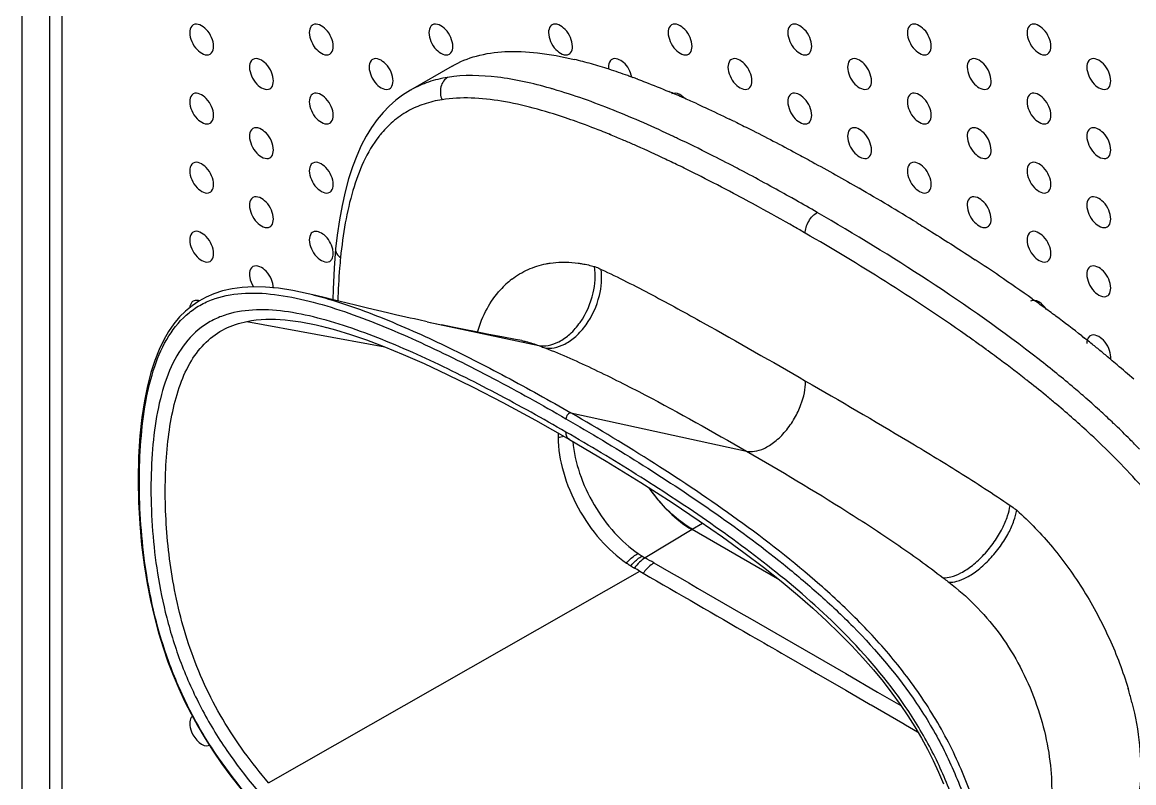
# Model space of a CAD drawing. Header units: millimetres. Extents: x 0 to 1189, y 0 to 841.
# Drawn here: x 497.4 to 563.1, y 345.9 to 390.8 of the extents above; entities that cross this region are included whole.
import ezdxf

# ---------------------------------------------------------------- set-up
doc = ezdxf.new("R2010")
doc.units = ezdxf.units.MM
doc.header["$LTSCALE"] = 65.395
doc.layers.get('0').update_dxf_attribs({"linetype": 'CONTINUOUS'})
doc.layers.add('AXIS', color=7, linetype='CONTINUOUS')

msp = doc.modelspace()

# ---------------------------------------------------------------- linework, layer by layer
at = {"color": 7, "linetype": 'Continuous'}
for p, q in [((497.426, 273.526), (497.426, 551.136)), ((499.059, 272.583), (499.059, 550.193)), ((499.766, 548.969), (499.766, 273.808)), ((522.839, 388.255), (520.374, 386.832)), ((533.462, 387.608), (533.524, 387.586)), ((533.462, 387.607), (533.524, 387.584)), ((520.373, 386.832), (519.914, 386.541)), ((520.373, 386.832), (520.363, 386.826)), ((515.194, 374.591), (514.597, 374.739)), ((515.883, 374.421), (515.194, 374.591)), ((516.552, 374.258), (515.883, 374.421)), ((517.2, 374.101), (516.552, 374.258)), ((517.828, 373.95), (517.2, 374.101)), ((518.434, 373.806), (517.828, 373.95)), ((557.127, 374.5), (557.256, 374.408)), ((557.127, 374.5), (557.256, 374.407)), ((519.019, 373.67), (518.434, 373.806)), ((519.577, 373.541), (519.019, 373.67)), ((515.416, 372.811), (515.423, 372.809)), ((521.355, 373.149), (522.213, 372.967)), ((560.061, 372.307), (560.223, 372.179)), ((560.127, 372.255), (560.223, 372.179)), ((537.024, 360.892), (542.063, 357.983))]:
    msp.add_line(p, q, dxfattribs=at)
at = {"color": 9, "linetype": 'Continuous'}
for p, q in [((532.245, 384.181), (532.141, 384.224)), ((532.245, 384.181), (532.141, 384.223)), ((533.777, 383.525), (533.612, 383.598)), ((533.777, 383.525), (533.612, 383.597)), ((537.322, 381.843), (537.259, 381.875)), ((537.322, 381.843), (537.259, 381.875)), ((541.687, 381.146), (541.463, 381.269)), ((541.687, 381.145), (541.463, 381.269)), ((539.48, 380.728), (539.231, 380.862)), ((539.48, 380.729), (539.231, 380.861)), ((543.149, 380.333), (542.916, 380.464)), ((543.149, 380.332), (542.916, 380.464)), ((510.706, 373.166), (518.855, 371.662)), ((521.372, 373.145), (527.973, 371.737)), ((555.024, 371.054), (554.901, 371.144)), ((555.025, 371.054), (554.902, 371.145)), ((529.862, 367.76), (540.238, 365.504)), ((562.078, 367.01), (562.055, 367.031)), ((562.078, 367.01), (562.055, 367.031)), ((537.024, 360.863), (534.245, 359.192)), ((537.024, 360.892), (537.643, 361.249)), ((511.992, 345.901), (533.929, 358.407)), ((533.928, 358.407), (534.132, 358.289)), ((543, 354.147), (546.107, 352.354)), ((542.575, 353.41), (544.032, 352.569)), ((544.032, 352.569), (544.363, 352.378)), ((544.363, 352.378), (546.111, 351.369)), ((546.107, 352.354), (547.993, 351.264)), ((546.111, 351.369), (547.554, 350.536)), ((547.993, 351.264), (549.361, 350.473)), ((547.554, 350.536), (547.611, 350.503)), ((547.611, 350.503), (549.476, 349.427)), ((549.476, 349.428), (549.647, 349.329)), ((549.476, 349.427), (549.647, 349.329)), ((549.647, 349.329), (550.358, 348.919))]:
    msp.add_line(p, q, dxfattribs=at)
at = {"color": 7, "linetype": 'Continuous'}
for points in [[(519.914, 386.541), (519.508, 386.235), (519.124, 385.894), (518.756, 385.513), (518.407, 385.092)], [(518.407, 385.092), (518.078, 384.63), (517.766, 384.121)], [(517.766, 384.121), (517.471, 383.561), (517.198, 382.953), (516.947, 382.294), (516.718, 381.584), (516.513, 380.824), (516.333, 380.019), (516.178, 379.168), (516.048, 378.274), (515.953, 377.448)], [(515.953, 377.448), (515.859, 376.318), (515.797, 375.075), (515.785, 374.445)], [(514.597, 374.739), (514.325, 374.805), (513.416, 374.995), (512.576, 375.123), (511.798, 375.193), (511.089, 375.209), (510.432, 375.174), (509.827, 375.092), (509.274, 374.968), (508.762, 374.803), (508.294, 374.601), (507.866, 374.367), (507.462, 374.094), (507.083, 373.78), (506.732, 373.429), (506.397, 373.027), (506.082, 372.575), (505.789, 372.071), (505.514, 371.499), (505.26, 370.86), (505.031, 370.152), (504.824, 369.355), (504.645, 368.464), (504.496, 367.482), (504.382, 366.395), (504.306, 365.156), (504.278, 363.807), (504.303, 362.477), (504.372, 361.205), (504.484, 359.961), (504.633, 358.781), (504.809, 357.687), (505.01, 356.664), (505.237, 355.69), (505.486, 354.765), (505.753, 353.895), (506.042, 353.056), (506.351, 352.251), (506.676, 351.481), (507.027, 350.723), (507.403, 349.977), (507.803, 349.246), (508.238, 348.511), (508.707, 347.776), (509.209, 347.043), (509.762, 346.29), (510.367, 345.522)], [(521.355, 373.149), (520.867, 373.254), (520.608, 373.31), (520.361, 373.364), (520.109, 373.421), (519.846, 373.48), (519.577, 373.541)], [(515.423, 372.809), (515.941, 372.668), (516.823, 372.398), (517.773, 372.072), (518.797, 371.686), (519.936, 371.219), (521.184, 370.671), (522.546, 370.035), (524.09, 369.274), (525.838, 368.369), (527.766, 367.324), (529.768, 366.19)], [(526.954, 372.031), (526.577, 372.101), (525.778, 372.253), (525.009, 372.402), (524.267, 372.548), (523.553, 372.692), (522.868, 372.831), (522.213, 372.967)], [(529.769, 366.19), (531.935, 364.913), (534, 363.642), (535.847, 362.456), (537.442, 361.389), (538.82, 360.429), (540.08, 359.514), (541.241, 358.634), (542.284, 357.807), (543.253, 357.004), (544.152, 356.22), (544.976, 355.465), (545.746, 354.722), (546.463, 353.992), (547.124, 353.279), (547.74, 352.574), (548.312, 351.879), (548.838, 351.198), (549.327, 350.523), (549.777, 349.858), (550.19, 349.204), (550.578, 348.545), (550.94, 347.881), (551.276, 347.216), (551.595, 346.532), (551.895, 345.829)]]:
    msp.add_lwpolyline(points, dxfattribs=at)
for centre, radius, start, end in [((524.258, 364.348), 24.984, 74.17937, 76.57937), ((523.156, 360.36), 29.122, 73.16427, 74.23228), ((522.331, 357.616), 31.987, 72.17553, 73.17285), ((520.967, 353.381), 36.436, 70.33266, 72.17272), ((519.383, 348.863), 41.224, 70.02991, 70.37232), ((518.669, 346.905), 43.308, 69.54113, 69.93968), ((512.94, 332.476), 58.834, 67.02921, 67.28988), ((511.901, 330.026), 61.495, 66.60745, 67.02801), ((510.789, 327.454), 64.297, 66.3527, 66.60865), ((509.285, 324.023), 68.043, 65.6577, 66.35066), ((499.464, 302.984), 91.263, 63.94578, 64.15797), ((474.267, 255.222), 145.273, 58.43919, 60.0042), ((490.142, 280.233), 115.646, 55.77182, 56.62571), ((497.469, 291.013), 102.611, 54.45119, 55.76864), ((504.366, 300.716), 90.707, 53.78304, 54.33233), ((506.642, 303.828), 86.851, 53.47287, 53.78126), ((507.83, 305.434), 84.854, 53.31208, 53.47229), ((510.919, 309.562), 79.698, 51.93196, 53.31938), ((515.814, 315.849), 71.731, 51.36084, 51.74897), ((517.548, 318.016), 68.955, 50.79579, 51.36196), ((519.514, 320.426), 65.845, 50.21333, 50.79583), ((520.68, 321.83), 64.02, 50.07922, 50.2112), ((521.616, 322.947), 62.563, 49.61074, 50.0805), ((523.836, 325.55), 59.141, 48.3595, 49.61411)]:
    msp.add_arc(centre, radius, start, end, dxfattribs=at)
at = {"color": 9, "linetype": 'Continuous'}
for centre, radius, start, end in [((523.252, 381.825), 5.775, 119.47363, 119.88738), ((523.256, 381.818), 5.783, 119.15683, 119.47365), ((520.849, 359.511), 28.519, 73.75349, 74.1529), ((517.401, 349.164), 38.024, 70.36912, 71.37867), ((523.663, 380.099), 6.522, 141.17014, 142.0255), ((510.269, 330.759), 57.765, 66.83235, 67.63993), ((508.173, 325.852), 63.101, 66.22511, 66.83589), ((500.32, 308.49), 83.57, 64.60634, 64.77715), ((495.752, 298.985), 94.115, 63.25946, 64.57553), ((503.001, 314.289), 75.768, 64.64562, 66.03408), ((498.294, 304.329), 86.784, 64.00414, 64.65363), ((488.419, 284.447), 110.398, 62.39958, 63.25557), ((494.793, 297.149), 94.773, 63.37918, 64.00394), ((487.681, 283.056), 110.558, 62.20792, 63.32009), ((485.479, 278.81), 116.755, 62.12891, 62.40244), ((482.195, 272.622), 123.761, 61.38728, 62.12422), ((476.081, 261.432), 136.512, 60.6866, 61.27637), ((480.941, 270.322), 124.966, 61.29989, 62.06701), ((473.314, 256.463), 140.785, 60.3021, 61.28552), ((469.13, 249.081), 150.685, 60.02345, 60.57945), ((467.447, 246.152), 152.649, 60.02572, 60.30674), ((529.565, 371.528), 5.223, 132.72569, 137.78193), ((529.432, 371.67), 5.028, 127.54984, 132.71766), ((499.171, 295.469), 93.984, 54.47224, 54.93049), ((501.502, 298.732), 89.973, 53.99133, 54.47214), ((503.241, 301.127), 87.013, 53.57937, 53.99062), ((507.159, 306.377), 80.463, 52.03085, 53.49612), ((511.15, 311.514), 73.958, 51.86682, 52.02012), ((514.675, 315.972), 68.275, 50.71868, 51.8834), ((518.01, 320.053), 63.004, 50.06379, 50.71635), ((524.433, 327.628), 54.48, 47.53639, 48.81691), ((526.253, 329.617), 51.784, 46.44164, 47.53697), ((527.144, 330.559), 50.487, 46.25299, 46.43757), ((529.329, 332.819), 47.344, 44.85038, 46.23468), ((534.749, 366.326), 5.643, 177.59867, 180.02445), ((528.859, 368.815), 2.504, 275.66753, 283.31356), ((531.601, 335.079), 44.139, 43.77118, 44.85016), ((438.961, 192.193), 192.27, 60.11372, 60.29229), ((445.71, 206.058), 176.047, 59.92676, 60.04487), ((542.944, 345.56), 20.715, 16.23132, 16.59135), ((543.662, 345.766), 19.968, 14.1544, 16.24211)]:
    msp.add_arc(centre, radius, start, end, dxfattribs=at)
at = {"color": 7, "linetype": 'Continuous'}
for points, knots in [([(522.839, 388.255), (523.288, 388.514), (524.308, 388.929), (526.035, 389.172), (527.986, 389.077), (529.343, 388.82), (530.057, 388.65)], [0, 0, 0, 0, 0.210385, 0.441023, 0.702336, 1, 1, 1, 1]), ([(533.806, 387.481), (533.958, 387.425), (534.578, 387.19), (535.192, 386.942), (535.654, 386.748)], [0, 0, 0, 0, 0.244367, 1, 1, 1, 1]), ([(537.331, 386.017), (537.489, 385.946), (538.13, 385.653), (538.767, 385.352), (539.244, 385.121)], [0, 0, 0, 0, 0.24613, 1, 1, 1, 1]), ([(539.548, 384.973), (539.849, 384.826), (541.073, 384.219), (542.285, 383.588), (543.194, 383.1)], [0, 0, 0, 0, 0.244916, 1, 1, 1, 1]), ([(543.194, 383.1), (543.501, 382.935), (544.743, 382.262), (545.973, 381.569), (546.894, 381.038)], [0, 0, 0, 0, 0.247209, 1, 1, 1, 1]), ([(550.303, 379.007), (550.595, 378.828), (551.755, 378.108), (552.905, 377.371), (553.76, 376.808)], [0, 0, 0, 0, 0.250715, 1, 1, 1, 1]), ([(528.328, 371.601), (528.507, 371.575), (528.915, 371.589), (529.55, 371.819), (530.199, 372.284), (530.996, 373.197), (531.609, 374.556), (531.712, 375.731), (531.647, 376.245)], [0, 0, 0, 0, 0.085079, 0.188727, 0.313883, 0.457389, 0.755832, 1, 1, 1, 1]), ([(529.862, 367.76), (529.832, 367.767), (529.756, 367.742), (529.659, 367.665), (529.595, 367.545), (529.57, 367.456), (529.57, 367.415)], [0, 0, 0, 0, 0.186596, 0.450629, 0.74933, 1, 1, 1, 1]), ([(534.452, 363.351), (534.808, 362.832), (535.578, 361.902), (536.53, 361.148), (537.024, 360.863)], [0, 0, 0, 0, 0.524751, 1, 1, 1, 1]), ([(537.024, 360.892), (536.789, 361.027), (535.813, 361.689), (535.007, 362.582), (534.49, 363.325)], [0, 0, 0, 0, 0.230328, 1, 1, 1, 1]), ([(551.857, 358.016), (552.015, 358.008), (552.387, 358.06), (552.979, 358.311), (553.639, 358.758), (554.302, 359.382), (554.896, 360.122), (555.363, 360.894), (555.672, 361.617), (555.791, 362.081), (555.822, 362.29)], [0, 0, 0, 0, 0.0766, 0.179295, 0.309716, 0.461181, 0.619661, 0.769055, 0.89742, 1, 1, 1, 1])]:
    msp.add_open_spline(points, degree=3, knots=knots, dxfattribs=at)
at = {"color": 9, "linetype": 'Continuous'}
for points, knots in [([(528.637, 386.945), (527.617, 387.235), (525.617, 387.69), (523.539, 387.744), (522.566, 387.587)], [0, 0, 0, 0, 0.518258, 1, 1, 1, 1]), ([(522.566, 387.587), (522.184, 387.526), (521.449, 387.35), (520.757, 387.046), (520.438, 386.868)], [0, 0, 0, 0, 0.514113, 1, 1, 1, 1]), ([(522.566, 387.587), (522.474, 387.534), (522.301, 387.37), (522.153, 387.029), (522.128, 386.64), (522.191, 386.386), (522.24, 386.271)], [0, 0, 0, 0, 0.216293, 0.471754, 0.744658, 1, 1, 1, 1]), ([(529.543, 385.197), (528.914, 385.409), (527.668, 385.79), (525.803, 386.209), (523.993, 386.414), (522.805, 386.362), (522.24, 386.271)], [0, 0, 0, 0, 0.267372, 0.524516, 0.769178, 1, 1, 1, 1]), ([(535.933, 384.091), (534.76, 384.644), (532.43, 385.676), (530.029, 386.54), (528.828, 386.89)], [0, 0, 0, 0, 0.509006, 1, 1, 1, 1]), ([(522.24, 386.271), (521.881, 386.213), (521.179, 386.047), (520.191, 385.613), (519.309, 384.993), (518.81, 384.471), (518.583, 384.188)], [0, 0, 0, 0, 0.25306, 0.500294, 0.747206, 1, 1, 1, 1]), ([(532.141, 384.224), (531.977, 384.291), (531.326, 384.553), (530.67, 384.802), (530.176, 384.978)], [0, 0, 0, 0, 0.252304, 1, 1, 1, 1]), ([(518.522, 384.112), (517.793, 383.178), (517.049, 381.43), (516.49, 378.966), (516.311, 377.627), (516.241, 376.94)], [0, 0, 0, 0, 0.46799, 0.727373, 1, 1, 1, 1]), ([(543.712, 378.384), (543.712, 378.495), (543.754, 378.739), (543.906, 379.088), (544.132, 379.395), (544.323, 379.553), (544.419, 379.609)], [0, 0, 0, 0, 0.227123, 0.500001, 0.772878, 1, 1, 1, 1]), ([(557.533, 370.919), (555.422, 372.57), (551.12, 375.587), (546.642, 378.324), (544.419, 379.609)], [0, 0, 0, 0, 0.510688, 1, 1, 1, 1]), ([(553.172, 372.39), (551.625, 373.476), (548.507, 375.534), (545.308, 377.462), (543.712, 378.384)], [0, 0, 0, 0, 0.506202, 1, 1, 1, 1]), ([(515.953, 377.448), (515.944, 377.353), (516.003, 377.143), (516.155, 377.001), (516.241, 376.94)], [0, 0, 0, 0, 0.475161, 1, 1, 1, 1]), ([(516.241, 376.94), (516.22, 376.73), (516.143, 375.876), (516.099, 375.019), (516.081, 374.373)], [0, 0, 0, 0, 0.246077, 1, 1, 1, 1]), ([(526.368, 375.657), (526.663, 375.883), (527.312, 376.274), (528.034, 376.503), (528.405, 376.576)], [0, 0, 0, 0, 0.496284, 1, 1, 1, 1]), ([(528.405, 376.576), (528.479, 376.59), (528.785, 376.643), (529.095, 376.669), (529.328, 376.673)], [0, 0, 0, 0, 0.245758, 1, 1, 1, 1]), ([(529.328, 376.673), (529.406, 376.675), (529.725, 376.674), (530.043, 376.648), (530.281, 376.615)], [0, 0, 0, 0, 0.24451, 1, 1, 1, 1]), ([(530.281, 376.615), (530.362, 376.604), (530.69, 376.552), (531.013, 376.476), (531.255, 376.409)], [0, 0, 0, 0, 0.24417, 1, 1, 1, 1]), ([(527.973, 371.737), (528.154, 371.711), (528.565, 371.724), (529.204, 371.955), (529.853, 372.423), (530.644, 373.342), (531.244, 374.713), (531.328, 375.893), (531.255, 376.409)], [0, 0, 0, 0, 0.085706, 0.189539, 0.31443, 0.457409, 0.755108, 1, 1, 1, 1]), ([(531.255, 376.409), (531.288, 376.399), (531.422, 376.353), (531.552, 376.295), (531.647, 376.245)], [0, 0, 0, 0, 0.240882, 1, 1, 1, 1]), ([(531.647, 376.245), (532.153, 376.01), (533.164, 375.514), (535.181, 374.468), (538.717, 372.528), (541.725, 370.804), (543.734, 369.645)], [0, 0, 0, 0, 0.121617, 0.245, 0.494853, 1, 1, 1, 1]), ([(529.562, 330.825), (528.113, 331.662), (525.21, 333.409), (520.897, 336.238), (516.601, 339.412), (512.398, 343.112), (509.254, 346.825), (507.231, 350.26), (505.682, 353.841), (504.8, 357.528), (504.414, 361.115), (504.323, 363.65), (504.407, 366.076), (504.679, 368.365), (505.182, 370.467), (505.986, 372.304), (507.01, 373.526), (508.007, 374.192), (509.11, 374.669), (510.672, 374.911), (512.635, 374.768), (514.673, 374.327), (517.499, 373.436), (521.06, 371.934), (525.324, 369.803), (528.152, 368.235), (529.57, 367.416)], [0, 0, 0, 0, 0.063856, 0.129237, 0.196758, 0.267516, 0.342543, 0.381155, 0.419274, 0.491064, 0.524657, 0.556885, 0.587785, 0.617187, 0.644723, 0.669992, 0.69312, 0.704298, 0.715508, 0.738739, 0.763691, 0.790275, 0.818159, 0.876637, 0.937515, 1, 1, 1, 1]), ([(514.597, 374.739), (515.228, 374.582), (516.497, 374.205), (519.044, 373.272), (522.239, 371.85), (526.06, 369.903), (528.593, 368.493), (529.862, 367.76)], [0, 0, 0, 0, 0.115924, 0.235638, 0.483338, 0.73884, 1, 1, 1, 1]), ([(524.336, 372.536), (524.478, 373.012), (524.837, 373.905), (525.389, 374.698), (525.697, 375.037)], [0, 0, 0, 0, 0.520007, 1, 1, 1, 1]), ([(529.57, 366.626), (528.2, 367.417), (525.469, 368.933), (522.005, 370.671), (519.237, 371.891), (517.196, 372.684), (515.181, 373.326), (513.21, 373.763), (511.31, 373.916), (509.794, 373.707), (508.714, 373.275), (507.732, 372.667), (506.705, 371.535), (505.885, 369.795), (505.37, 367.787), (505.09, 365.586), (504.977, 362.392), (505.231, 359.039), (505.93, 355.604), (506.773, 352.929), (507.958, 350.294), (509.949, 346.998), (512.999, 343.434), (517.06, 339.878), (521.209, 336.826), (525.371, 334.1), (528.173, 332.417), (529.571, 331.61)], [0, 0, 0, 0, 0.062487, 0.123395, 0.153042, 0.181947, 0.209873, 0.236518, 0.261551, 0.284888, 0.29613, 0.307303, 0.330269, 0.355281, 0.382602, 0.411892, 0.442777, 0.508767, 0.544103, 0.58109, 0.619348, 0.657981, 0.732872, 0.803487, 0.870897, 0.9362, 1, 1, 1, 1]), ([(510.706, 373.166), (511.444, 373.314), (513.054, 373.33), (514.611, 373.019), (515.416, 372.811)], [0, 0, 0, 0, 0.475232, 1, 1, 1, 1]), ([(511.992, 345.901), (510.986, 347.072), (509.606, 348.955), (508.172, 351.689), (507.051, 354.484), (506.195, 358.013), (505.874, 361.512), (505.879, 364.176), (506.009, 366.052), (506.28, 367.813), (506.717, 369.422), (507.356, 370.831), (508.241, 371.98), (509.383, 372.791), (510.258, 373.076), (510.706, 373.166)], [0, 0, 0, 0, 0.150565, 0.226103, 0.300573, 0.443769, 0.578321, 0.642208, 0.703443, 0.761498, 0.815686, 0.865561, 0.911514, 0.95542, 1, 1, 1, 1]), ([(526.954, 372.031), (527.038, 372.015), (527.384, 371.941), (527.722, 371.833), (527.973, 371.737)], [0, 0, 0, 0, 0.240122, 1, 1, 1, 1]), ([(527.973, 371.737), (528, 371.727), (528.118, 371.682), (528.236, 371.636), (528.328, 371.601)], [0, 0, 0, 0, 0.224804, 1, 1, 1, 1]), ([(528.328, 371.601), (529.319, 371.217), (531.309, 370.328), (535.29, 368.308), (538.258, 366.646), (540.238, 365.504)], [0, 0, 0, 0, 0.238233, 0.487754, 1, 1, 1, 1]), ([(560.306, 368.631), (560.078, 368.831), (559.169, 369.613), (558.238, 370.368), (557.533, 370.919)], [0, 0, 0, 0, 0.253443, 1, 1, 1, 1]), ([(540.238, 365.504), (540.39, 365.471), (540.752, 365.467), (541.335, 365.658), (541.964, 366.065), (542.574, 366.672), (543.094, 367.418), (543.559, 368.398), (543.734, 369.172), (543.734, 369.645)], [0, 0, 0, 0, 0.078245, 0.178658, 0.305058, 0.453172, 0.61046, 0.761172, 1, 1, 1, 1]), ([(543.734, 369.645), (545.758, 368.476), (548.797, 366.707), (552.316, 364.576), (554.324, 363.297), (555.326, 362.634), (555.822, 362.29)], [0, 0, 0, 0, 0.495295, 0.745465, 0.871952, 1, 1, 1, 1]), ([(561.087, 366.013), (560.872, 366.218), (560.014, 367.023), (559.128, 367.798), (558.455, 368.362)], [0, 0, 0, 0, 0.253065, 1, 1, 1, 1]), ([(529.57, 367.415), (531.018, 366.58), (533.917, 364.836), (538.224, 362.009), (541.762, 359.401), (544.532, 357.067), (547.31, 354.451), (549.859, 351.446), (551.887, 348.018), (553.441, 344.442), (554.331, 340.759), (554.722, 337.173), (554.816, 334.639), (554.736, 332.213), (554.468, 329.923), (553.973, 327.819), (553.293, 326.248), (552.55, 325.21), (551.908, 324.57), (551.174, 324.067), (550.078, 323.582), (548.522, 323.328), (546.564, 323.46), (544.529, 323.893), (542.448, 324.543), (540.338, 325.353), (537.476, 326.605), (533.893, 328.394), (531.068, 329.958), (529.651, 330.774)], [0, 0, 0, 0, 0.063844, 0.129213, 0.19671, 0.231592, 0.267462, 0.342452, 0.381061, 0.419207, 0.491043, 0.524643, 0.556906, 0.587829, 0.617258, 0.644856, 0.670163, 0.682016, 0.693417, 0.704601, 0.715801, 0.738988, 0.763885, 0.790423, 0.818267, 0.847108, 0.876706, 0.937546, 1, 1, 1, 1]), ([(554.69, 329.182), (554.884, 330.035), (555.145, 331.826), (555.265, 334.606), (555.15, 337.534), (554.771, 340.594), (554.052, 343.764), (552.898, 346.965), (551.274, 350.049), (549.259, 352.873), (546.999, 355.381), (543.878, 358.304), (539.825, 361.458), (534.866, 364.78), (531.526, 366.799), (529.862, 367.76)], [0, 0, 0, 0, 0.05296, 0.109121, 0.168103, 0.230024, 0.295425, 0.364313, 0.435208, 0.505565, 0.573607, 0.639084, 0.764028, 0.883718, 1, 1, 1, 1]), ([(529.106, 366.323), (529.106, 365.633), (529.353, 364.175), (530.222, 362.112), (531.492, 360.271), (532.576, 359.275), (533.144, 358.889)], [0, 0, 0, 0, 0.237074, 0.500376, 0.763979, 1, 1, 1, 1]), ([(529.768, 366.19), (529.704, 366.228), (529.592, 366.366), (529.57, 366.536), (529.57, 366.626)], [0, 0, 0, 0, 0.453018, 1, 1, 1, 1]), ([(529.571, 331.61), (530.941, 330.819), (533.672, 329.303), (537.789, 327.24), (541.228, 325.782), (543.957, 324.91), (545.929, 324.475), (547.829, 324.321), (549.344, 324.53), (550.425, 324.961), (551.406, 325.568), (552.433, 326.7), (553.254, 328.439), (553.769, 330.446), (554.049, 332.646), (554.163, 335.839), (553.909, 339.191), (553.212, 342.624), (552.369, 345.299), (551.186, 347.934), (549.196, 351.23), (546.147, 354.796), (542.086, 358.355), (537.935, 361.408), (533.772, 364.135), (530.969, 365.819), (529.57, 366.626)], [0, 0, 0, 0, 0.062483, 0.123382, 0.181912, 0.209841, 0.23648, 0.261514, 0.284851, 0.29609, 0.307261, 0.330221, 0.355225, 0.382536, 0.411818, 0.442695, 0.508667, 0.543993, 0.58097, 0.619218, 0.657845, 0.732758, 0.803406, 0.870844, 0.936174, 1, 1, 1, 1]), ([(529.975, 366.068), (530.028, 365.435), (530.327, 364.129), (531.175, 362.298), (532.349, 360.679), (533.325, 359.802), (533.834, 359.456)], [0, 0, 0, 0, 0.242471, 0.504926, 0.765093, 1, 1, 1, 1]), ([(566.484, 359.631), (565.71, 360.823), (564.016, 363.053), (562.078, 365.067), (561.087, 366.013)], [0, 0, 0, 0, 0.509246, 1, 1, 1, 1]), ([(540.238, 365.504), (542.238, 364.349), (545.214, 362.576), (549.08, 360.063), (550.951, 358.72), (551.857, 358.016)], [0, 0, 0, 0, 0.500801, 0.75107, 1, 1, 1, 1]), ([(555.822, 362.29), (555.855, 362.269), (555.991, 362.18), (556.12, 362.082), (556.214, 362.003)], [0, 0, 0, 0, 0.242502, 1, 1, 1, 1]), ([(552.202, 357.748), (552.359, 357.742), (552.73, 357.798), (553.32, 358.052), (553.982, 358.5), (554.65, 359.122), (555.253, 359.857), (555.73, 360.622), (556.051, 361.337), (556.178, 361.796), (556.214, 362.003)], [0, 0, 0, 0, 0.076265, 0.179093, 0.309934, 0.46187, 0.620658, 0.770055, 0.898078, 1, 1, 1, 1]), ([(556.214, 362.003), (556.974, 361.336), (558.418, 359.836), (560.242, 357.266), (561.744, 354.46), (562.498, 352.476), (562.796, 351.475)], [0, 0, 0, 0, 0.241588, 0.494927, 0.750569, 1, 1, 1, 1]), ([(533.144, 358.889), (533.197, 358.948), (533.403, 359.163), (533.642, 359.351), (533.834, 359.456)], [0, 0, 0, 0, 0.264506, 1, 1, 1, 1]), ([(533.144, 358.889), (533.164, 358.876), (533.25, 358.821), (533.334, 358.764), (533.4, 358.721)], [0, 0, 0, 0, 0.23062, 1, 1, 1, 1]), ([(533.4, 358.721), (533.45, 358.782), (533.648, 359.002), (533.881, 359.193), (534.07, 359.3)], [0, 0, 0, 0, 0.264896, 1, 1, 1, 1]), ([(534.245, 359.192), (534.127, 359.119), (533.899, 358.933), (533.706, 358.712), (533.614, 358.589)], [0, 0, 0, 0, 0.475592, 1, 1, 1, 1]), ([(534.07, 359.3), (534.084, 359.291), (534.141, 359.253), (534.2, 359.218), (534.245, 359.192)], [0, 0, 0, 0, 0.232929, 1, 1, 1, 1]), ([(534.765, 358.894), (534.708, 358.859), (534.468, 358.691), (534.266, 358.471), (534.132, 358.289)], [0, 0, 0, 0, 0.22954, 1, 1, 1, 1]), ([(534.132, 358.289), (536.242, 357.068), (539.057, 355.442), (541.872, 353.816), (542.575, 353.41)], [0, 0, 0, 0, 0.7502, 1, 1, 1, 1]), ([(551.857, 358.016), (551.887, 357.993), (552.001, 357.902), (552.116, 357.814), (552.202, 357.748)], [0, 0, 0, 0, 0.262641, 1, 1, 1, 1]), ([(552.202, 357.748), (552.74, 357.341), (553.781, 356.426), (555.162, 354.829), (556.333, 353.007), (557.246, 351.029), (557.885, 348.989), (558.243, 346.98), (558.32, 345.096), (558.171, 343.9), (558.036, 343.352)], [0, 0, 0, 0, 0.124295, 0.254123, 0.387367, 0.521734, 0.653886, 0.779886, 0.896129, 1, 1, 1, 1]), ([(563.024, 350.648), (563.233, 349.82), (563.53, 348.205), (563.583, 345.862), (563.216, 343.782), (562.663, 342.566), (562.32, 342.051)], [0, 0, 0, 0, 0.289689, 0.554182, 0.790349, 1, 1, 1, 1])]:
    msp.add_open_spline(points, degree=3, knots=knots, dxfattribs=at)
for points in [[(533.834, 359.456), (533.913, 359.404), (533.991, 359.352), (534.07, 359.3)], [(534.765, 358.894), (537.511, 357.313), (540.256, 355.73), (543, 354.147)], [(533.4, 358.721), (533.469, 358.674), (533.541, 358.63), (533.614, 358.589)]]:
    msp.add_open_spline(points, degree=3, dxfattribs=at)
at = {"layer": 'AXIS', "color": 7, "linetype": 'Continuous'}
for points, knots in [([(507.532, 390.693), (507.499, 390.674), (507.365, 390.561), (507.325, 390.37), (507.325, 390.236)], [0, 0, 0, 0, 0.220867, 1, 1, 1, 1]), ([(508.74, 389.42), (508.74, 389.598), (508.633, 389.973), (508.321, 390.499), (507.767, 390.83), (507.532, 390.693)], [0, 0, 0, 0, 0.277753, 0.577543, 1, 1, 1, 1]), ([(514.603, 390.693), (514.57, 390.674), (514.436, 390.561), (514.397, 390.37), (514.397, 390.236)], [0, 0, 0, 0, 0.220867, 1, 1, 1, 1]), ([(515.811, 389.42), (515.811, 389.598), (515.705, 389.973), (515.392, 390.499), (514.838, 390.83), (514.603, 390.693)], [0, 0, 0, 0, 0.277753, 0.577543, 1, 1, 1, 1]), ([(521.674, 390.693), (521.641, 390.674), (521.507, 390.561), (521.468, 390.37), (521.468, 390.236)], [0, 0, 0, 0, 0.220867, 1, 1, 1, 1]), ([(522.882, 389.42), (522.882, 389.598), (522.776, 389.973), (522.463, 390.5), (521.909, 390.83), (521.674, 390.693)], [0, 0, 0, 0, 0.277753, 0.577543, 1, 1, 1, 1]), ([(528.745, 390.694), (528.712, 390.674), (528.578, 390.561), (528.539, 390.37), (528.539, 390.236)], [0, 0, 0, 0, 0.220867, 1, 1, 1, 1]), ([(529.953, 389.42), (529.953, 389.598), (529.847, 389.973), (529.534, 390.5), (528.98, 390.83), (528.745, 390.694)], [0, 0, 0, 0, 0.277753, 0.577543, 1, 1, 1, 1]), ([(535.816, 390.694), (535.783, 390.674), (535.649, 390.561), (535.61, 390.37), (535.61, 390.236)], [0, 0, 0, 0, 0.220867, 1, 1, 1, 1]), ([(537.024, 389.42), (537.024, 389.599), (536.918, 389.973), (536.605, 390.5), (536.051, 390.83), (535.816, 390.694)], [0, 0, 0, 0, 0.277753, 0.577543, 1, 1, 1, 1]), ([(542.887, 390.694), (542.854, 390.675), (542.72, 390.561), (542.681, 390.37), (542.681, 390.236)], [0, 0, 0, 0, 0.220867, 1, 1, 1, 1]), ([(544.095, 389.42), (544.095, 389.599), (543.989, 389.973), (543.676, 390.5), (543.122, 390.83), (542.887, 390.694)], [0, 0, 0, 0, 0.277753, 0.577543, 1, 1, 1, 1]), ([(549.958, 390.694), (549.925, 390.675), (549.791, 390.561), (549.752, 390.37), (549.752, 390.236)], [0, 0, 0, 0, 0.220867, 1, 1, 1, 1]), ([(551.166, 389.42), (551.166, 389.599), (551.06, 389.973), (550.747, 390.5), (550.193, 390.83), (549.958, 390.694)], [0, 0, 0, 0, 0.277753, 0.577543, 1, 1, 1, 1]), ([(557.029, 390.694), (556.996, 390.675), (556.862, 390.561), (556.823, 390.371), (556.823, 390.236)], [0, 0, 0, 0, 0.220867, 1, 1, 1, 1]), ([(558.237, 389.42), (558.237, 389.599), (558.131, 389.973), (557.818, 390.5), (557.264, 390.83), (557.029, 390.694)], [0, 0, 0, 0, 0.277753, 0.577543, 1, 1, 1, 1]), ([(507.325, 390.236), (507.325, 390.057), (507.432, 389.682), (507.744, 389.156), (508.298, 388.826), (508.533, 388.962)], [0, 0, 0, 0, 0.277753, 0.577543, 1, 1, 1, 1]), ([(514.397, 390.236), (514.397, 390.057), (514.503, 389.683), (514.815, 389.156), (515.369, 388.826), (515.604, 388.962)], [0, 0, 0, 0, 0.277753, 0.577543, 1, 1, 1, 1]), ([(521.468, 390.236), (521.468, 390.057), (521.574, 389.683), (521.886, 389.156), (522.44, 388.826), (522.675, 388.962)], [0, 0, 0, 0, 0.277753, 0.577543, 1, 1, 1, 1]), ([(528.539, 390.236), (528.539, 390.057), (528.645, 389.683), (528.958, 389.156), (529.511, 388.826), (529.747, 388.962)], [0, 0, 0, 0, 0.277753, 0.577543, 1, 1, 1, 1]), ([(535.61, 390.236), (535.61, 390.057), (535.716, 389.683), (536.029, 389.156), (536.582, 388.826), (536.818, 388.962)], [0, 0, 0, 0, 0.277753, 0.577543, 1, 1, 1, 1]), ([(542.681, 390.236), (542.681, 390.058), (542.787, 389.683), (543.1, 389.156), (543.654, 388.826), (543.889, 388.962)], [0, 0, 0, 0, 0.277753, 0.577543, 1, 1, 1, 1]), ([(549.752, 390.236), (549.752, 390.058), (549.858, 389.683), (550.171, 389.156), (550.725, 388.826), (550.96, 388.962)], [0, 0, 0, 0, 0.277753, 0.577543, 1, 1, 1, 1]), ([(556.823, 390.236), (556.823, 390.058), (556.929, 389.683), (557.242, 389.156), (557.796, 388.826), (558.031, 388.963)], [0, 0, 0, 0, 0.277753, 0.577543, 1, 1, 1, 1]), ([(508.533, 388.962), (508.566, 388.981), (508.701, 389.095), (508.74, 389.285), (508.74, 389.42)], [0, 0, 0, 0, 0.220867, 1, 1, 1, 1]), ([(515.604, 388.962), (515.637, 388.981), (515.772, 389.095), (515.811, 389.285), (515.811, 389.42)], [0, 0, 0, 0, 0.220867, 1, 1, 1, 1]), ([(522.675, 388.962), (522.708, 388.981), (522.843, 389.095), (522.882, 389.286), (522.882, 389.42)], [0, 0, 0, 0, 0.220867, 1, 1, 1, 1]), ([(529.747, 388.962), (529.779, 388.981), (529.914, 389.095), (529.953, 389.286), (529.953, 389.42)], [0, 0, 0, 0, 0.220867, 1, 1, 1, 1]), ([(536.818, 388.962), (536.85, 388.981), (536.985, 389.095), (537.024, 389.286), (537.024, 389.42)], [0, 0, 0, 0, 0.220867, 1, 1, 1, 1]), ([(543.889, 388.962), (543.922, 388.982), (544.056, 389.095), (544.095, 389.286), (544.095, 389.42)], [0, 0, 0, 0, 0.220867, 1, 1, 1, 1]), ([(550.96, 388.962), (550.993, 388.982), (551.127, 389.095), (551.166, 389.286), (551.166, 389.42)], [0, 0, 0, 0, 0.220867, 1, 1, 1, 1]), ([(558.031, 388.963), (558.064, 388.982), (558.198, 389.095), (558.237, 389.286), (558.237, 389.42)], [0, 0, 0, 0, 0.220867, 1, 1, 1, 1]), ([(511.067, 388.652), (511.035, 388.633), (510.9, 388.52), (510.861, 388.329), (510.861, 388.195)], [0, 0, 0, 0, 0.220867, 1, 1, 1, 1]), ([(512.275, 387.378), (512.275, 387.557), (512.169, 387.932), (511.856, 388.458), (511.303, 388.789), (511.067, 388.652)], [0, 0, 0, 0, 0.277753, 0.577543, 1, 1, 1, 1]), ([(518.138, 388.652), (518.106, 388.633), (517.971, 388.52), (517.932, 388.329), (517.932, 388.195)], [0, 0, 0, 0, 0.220867, 1, 1, 1, 1]), ([(519.346, 387.378), (519.346, 387.557), (519.24, 387.932), (518.927, 388.458), (518.374, 388.789), (518.138, 388.652)], [0, 0, 0, 0, 0.277753, 0.577543, 1, 1, 1, 1]), ([(532.281, 388.652), (532.248, 388.633), (532.113, 388.52), (532.074, 388.329), (532.074, 388.195)], [0, 0, 0, 0, 0.220867, 1, 1, 1, 1]), ([(533.464, 387.607), (533.429, 387.772), (533.294, 388.093), (532.969, 388.537), (532.484, 388.77), (532.281, 388.652)], [0, 0, 0, 0, 0.294811, 0.589023, 1, 1, 1, 1]), ([(539.352, 388.652), (539.319, 388.633), (539.184, 388.52), (539.145, 388.329), (539.145, 388.195)], [0, 0, 0, 0, 0.220867, 1, 1, 1, 1]), ([(540.56, 387.379), (540.56, 387.557), (540.453, 387.932), (540.141, 388.458), (539.587, 388.789), (539.352, 388.652)], [0, 0, 0, 0, 0.277753, 0.577543, 1, 1, 1, 1]), ([(546.423, 388.652), (546.39, 388.633), (546.255, 388.52), (546.216, 388.329), (546.216, 388.195)], [0, 0, 0, 0, 0.220867, 1, 1, 1, 1]), ([(547.631, 387.379), (547.631, 387.557), (547.524, 387.932), (547.212, 388.458), (546.658, 388.789), (546.423, 388.652)], [0, 0, 0, 0, 0.277753, 0.577543, 1, 1, 1, 1]), ([(553.494, 388.652), (553.461, 388.633), (553.326, 388.52), (553.287, 388.329), (553.287, 388.195)], [0, 0, 0, 0, 0.220867, 1, 1, 1, 1]), ([(554.702, 387.379), (554.702, 387.557), (554.595, 387.932), (554.283, 388.459), (553.729, 388.789), (553.494, 388.652)], [0, 0, 0, 0, 0.277753, 0.577543, 1, 1, 1, 1]), ([(560.565, 388.653), (560.532, 388.633), (560.398, 388.52), (560.358, 388.329), (560.358, 388.195)], [0, 0, 0, 0, 0.220867, 1, 1, 1, 1]), ([(561.773, 387.379), (561.773, 387.557), (561.666, 387.932), (561.354, 388.459), (560.8, 388.789), (560.565, 388.653)], [0, 0, 0, 0, 0.277753, 0.577543, 1, 1, 1, 1]), ([(510.861, 388.195), (510.861, 388.016), (510.967, 387.641), (511.28, 387.115), (511.834, 386.784), (512.069, 386.921)], [0, 0, 0, 0, 0.277753, 0.577543, 1, 1, 1, 1]), ([(517.932, 388.195), (517.932, 388.016), (518.038, 387.641), (518.351, 387.115), (518.905, 386.784), (519.14, 386.921)], [0, 0, 0, 0, 0.277753, 0.577543, 1, 1, 1, 1]), ([(539.145, 388.195), (539.145, 388.016), (539.252, 387.641), (539.564, 387.115), (540.118, 386.785), (540.353, 386.921)], [0, 0, 0, 0, 0.277753, 0.577543, 1, 1, 1, 1]), ([(546.216, 388.195), (546.216, 388.016), (546.323, 387.642), (546.635, 387.115), (547.189, 386.785), (547.424, 386.921)], [0, 0, 0, 0, 0.277753, 0.577543, 1, 1, 1, 1]), ([(553.287, 388.195), (553.287, 388.016), (553.394, 387.642), (553.706, 387.115), (554.26, 386.785), (554.495, 386.921)], [0, 0, 0, 0, 0.277753, 0.577543, 1, 1, 1, 1]), ([(560.358, 388.195), (560.358, 388.016), (560.465, 387.642), (560.777, 387.115), (561.331, 386.785), (561.566, 386.921)], [0, 0, 0, 0, 0.277753, 0.577543, 1, 1, 1, 1]), ([(512.069, 386.921), (512.102, 386.94), (512.236, 387.053), (512.275, 387.244), (512.275, 387.378)], [0, 0, 0, 0, 0.220867, 1, 1, 1, 1]), ([(519.14, 386.921), (519.173, 386.94), (519.307, 387.054), (519.346, 387.244), (519.346, 387.378)], [0, 0, 0, 0, 0.220867, 1, 1, 1, 1]), ([(540.353, 386.921), (540.386, 386.94), (540.52, 387.054), (540.56, 387.244), (540.56, 387.379)], [0, 0, 0, 0, 0.220867, 1, 1, 1, 1]), ([(547.424, 386.921), (547.457, 386.94), (547.592, 387.054), (547.631, 387.244), (547.631, 387.379)], [0, 0, 0, 0, 0.220867, 1, 1, 1, 1]), ([(554.495, 386.921), (554.528, 386.94), (554.663, 387.054), (554.702, 387.245), (554.702, 387.379)], [0, 0, 0, 0, 0.220867, 1, 1, 1, 1]), ([(561.566, 386.921), (561.599, 386.94), (561.734, 387.054), (561.773, 387.245), (561.773, 387.379)], [0, 0, 0, 0, 0.220867, 1, 1, 1, 1]), ([(507.532, 386.611), (507.499, 386.592), (507.365, 386.478), (507.325, 386.288), (507.325, 386.153)], [0, 0, 0, 0, 0.220867, 1, 1, 1, 1]), ([(508.74, 385.337), (508.74, 385.516), (508.633, 385.891), (508.321, 386.417), (507.767, 386.747), (507.532, 386.611)], [0, 0, 0, 0, 0.277753, 0.577543, 1, 1, 1, 1]), ([(514.603, 386.611), (514.57, 386.592), (514.436, 386.478), (514.397, 386.288), (514.397, 386.154)], [0, 0, 0, 0, 0.220867, 1, 1, 1, 1]), ([(515.811, 385.337), (515.811, 385.516), (515.705, 385.891), (515.392, 386.417), (514.838, 386.748), (514.603, 386.611)], [0, 0, 0, 0, 0.277753, 0.577543, 1, 1, 1, 1]), ([(536.58, 386.352), (536.527, 386.407), (536.344, 386.573), (536.07, 386.69), (535.9, 386.646)], [0, 0, 0, 0, 0.303546, 1, 1, 1, 1]), ([(542.887, 386.611), (542.854, 386.592), (542.72, 386.479), (542.681, 386.288), (542.681, 386.154)], [0, 0, 0, 0, 0.220867, 1, 1, 1, 1]), ([(544.095, 385.337), (544.095, 385.516), (543.989, 385.891), (543.676, 386.417), (543.122, 386.748), (542.887, 386.611)], [0, 0, 0, 0, 0.277753, 0.577543, 1, 1, 1, 1]), ([(549.958, 386.611), (549.925, 386.592), (549.791, 386.479), (549.752, 386.288), (549.752, 386.154)], [0, 0, 0, 0, 0.220867, 1, 1, 1, 1]), ([(551.166, 385.337), (551.166, 385.516), (551.06, 385.891), (550.747, 386.417), (550.193, 386.748), (549.958, 386.611)], [0, 0, 0, 0, 0.277753, 0.577543, 1, 1, 1, 1]), ([(557.029, 386.611), (556.996, 386.592), (556.862, 386.479), (556.823, 386.288), (556.823, 386.154)], [0, 0, 0, 0, 0.220867, 1, 1, 1, 1]), ([(558.237, 385.337), (558.237, 385.516), (558.131, 385.891), (557.818, 386.417), (557.264, 386.748), (557.029, 386.611)], [0, 0, 0, 0, 0.277753, 0.577543, 1, 1, 1, 1]), ([(507.325, 386.153), (507.325, 385.975), (507.432, 385.6), (507.744, 385.074), (508.298, 384.743), (508.533, 384.88)], [0, 0, 0, 0, 0.277753, 0.577543, 1, 1, 1, 1]), ([(514.397, 386.154), (514.397, 385.975), (514.503, 385.6), (514.815, 385.074), (515.369, 384.743), (515.604, 384.88)], [0, 0, 0, 0, 0.277753, 0.577543, 1, 1, 1, 1]), ([(542.681, 386.154), (542.681, 385.975), (542.787, 385.6), (543.1, 385.074), (543.654, 384.743), (543.889, 384.88)], [0, 0, 0, 0, 0.277753, 0.577543, 1, 1, 1, 1]), ([(549.752, 386.154), (549.752, 385.975), (549.858, 385.6), (550.171, 385.074), (550.725, 384.743), (550.96, 384.88)], [0, 0, 0, 0, 0.277753, 0.577543, 1, 1, 1, 1]), ([(556.823, 386.154), (556.823, 385.975), (556.929, 385.6), (557.242, 385.074), (557.796, 384.743), (558.031, 384.88)], [0, 0, 0, 0, 0.277753, 0.577543, 1, 1, 1, 1]), ([(508.533, 384.88), (508.566, 384.899), (508.701, 385.012), (508.74, 385.203), (508.74, 385.337)], [0, 0, 0, 0, 0.220867, 1, 1, 1, 1]), ([(515.604, 384.88), (515.637, 384.899), (515.772, 385.012), (515.811, 385.203), (515.811, 385.337)], [0, 0, 0, 0, 0.220867, 1, 1, 1, 1]), ([(543.889, 384.88), (543.922, 384.899), (544.056, 385.012), (544.095, 385.203), (544.095, 385.337)], [0, 0, 0, 0, 0.220867, 1, 1, 1, 1]), ([(550.96, 384.88), (550.993, 384.899), (551.127, 385.013), (551.166, 385.203), (551.166, 385.337)], [0, 0, 0, 0, 0.220867, 1, 1, 1, 1]), ([(558.031, 384.88), (558.064, 384.899), (558.198, 385.013), (558.237, 385.203), (558.237, 385.337)], [0, 0, 0, 0, 0.220867, 1, 1, 1, 1]), ([(511.067, 384.57), (511.035, 384.551), (510.9, 384.437), (510.861, 384.246), (510.861, 384.112)], [0, 0, 0, 0, 0.220867, 1, 1, 1, 1]), ([(512.275, 383.296), (512.275, 383.475), (512.169, 383.849), (511.856, 384.376), (511.303, 384.706), (511.067, 384.57)], [0, 0, 0, 0, 0.277753, 0.577543, 1, 1, 1, 1]), ([(546.423, 384.57), (546.39, 384.551), (546.255, 384.437), (546.216, 384.247), (546.216, 384.113)], [0, 0, 0, 0, 0.220867, 1, 1, 1, 1]), ([(547.631, 383.296), (547.631, 383.475), (547.524, 383.85), (547.212, 384.376), (546.658, 384.707), (546.423, 384.57)], [0, 0, 0, 0, 0.277753, 0.577543, 1, 1, 1, 1]), ([(553.494, 384.57), (553.461, 384.551), (553.326, 384.437), (553.287, 384.247), (553.287, 384.113)], [0, 0, 0, 0, 0.220867, 1, 1, 1, 1]), ([(554.702, 383.296), (554.702, 383.475), (554.595, 383.85), (554.283, 384.376), (553.729, 384.707), (553.494, 384.57)], [0, 0, 0, 0, 0.277753, 0.577543, 1, 1, 1, 1]), ([(560.565, 384.57), (560.532, 384.551), (560.398, 384.437), (560.358, 384.247), (560.358, 384.113)], [0, 0, 0, 0, 0.220867, 1, 1, 1, 1]), ([(561.773, 383.296), (561.773, 383.475), (561.666, 383.85), (561.354, 384.376), (560.8, 384.707), (560.565, 384.57)], [0, 0, 0, 0, 0.277753, 0.577543, 1, 1, 1, 1]), ([(510.861, 384.112), (510.861, 383.933), (510.967, 383.559), (511.28, 383.032), (511.834, 382.702), (512.069, 382.838)], [0, 0, 0, 0, 0.277753, 0.577543, 1, 1, 1, 1]), ([(546.216, 384.113), (546.216, 383.934), (546.323, 383.559), (546.635, 383.033), (547.189, 382.702), (547.424, 382.839)], [0, 0, 0, 0, 0.277753, 0.577543, 1, 1, 1, 1]), ([(553.287, 384.113), (553.287, 383.934), (553.394, 383.559), (553.706, 383.033), (554.26, 382.702), (554.495, 382.839)], [0, 0, 0, 0, 0.277753, 0.577543, 1, 1, 1, 1]), ([(560.358, 384.113), (560.358, 383.934), (560.465, 383.559), (560.777, 383.033), (561.331, 382.702), (561.566, 382.839)], [0, 0, 0, 0, 0.277753, 0.577543, 1, 1, 1, 1]), ([(512.069, 382.838), (512.102, 382.858), (512.236, 382.971), (512.275, 383.162), (512.275, 383.296)], [0, 0, 0, 0, 0.220867, 1, 1, 1, 1]), ([(547.424, 382.839), (547.457, 382.858), (547.592, 382.971), (547.631, 383.162), (547.631, 383.296)], [0, 0, 0, 0, 0.220867, 1, 1, 1, 1]), ([(554.495, 382.839), (554.528, 382.858), (554.663, 382.971), (554.702, 383.162), (554.702, 383.296)], [0, 0, 0, 0, 0.220867, 1, 1, 1, 1]), ([(561.566, 382.839), (561.599, 382.858), (561.734, 382.971), (561.773, 383.162), (561.773, 383.296)], [0, 0, 0, 0, 0.220867, 1, 1, 1, 1]), ([(507.532, 382.528), (507.499, 382.509), (507.365, 382.396), (507.325, 382.205), (507.325, 382.071)], [0, 0, 0, 0, 0.220867, 1, 1, 1, 1]), ([(508.74, 381.254), (508.74, 381.433), (508.633, 381.808), (508.321, 382.334), (507.767, 382.665), (507.532, 382.528)], [0, 0, 0, 0, 0.277753, 0.577543, 1, 1, 1, 1]), ([(514.603, 382.528), (514.57, 382.509), (514.436, 382.396), (514.397, 382.205), (514.397, 382.071)], [0, 0, 0, 0, 0.220867, 1, 1, 1, 1]), ([(515.811, 381.255), (515.811, 381.433), (515.705, 381.808), (515.392, 382.334), (514.838, 382.665), (514.603, 382.528)], [0, 0, 0, 0, 0.277753, 0.577543, 1, 1, 1, 1]), ([(549.958, 382.529), (549.925, 382.51), (549.791, 382.396), (549.752, 382.205), (549.752, 382.071)], [0, 0, 0, 0, 0.220867, 1, 1, 1, 1]), ([(551.166, 381.255), (551.166, 381.434), (551.06, 381.808), (550.747, 382.335), (550.193, 382.665), (549.958, 382.529)], [0, 0, 0, 0, 0.277753, 0.577543, 1, 1, 1, 1]), ([(557.029, 382.529), (556.996, 382.51), (556.862, 382.396), (556.823, 382.206), (556.823, 382.071)], [0, 0, 0, 0, 0.220867, 1, 1, 1, 1]), ([(558.237, 381.255), (558.237, 381.434), (558.131, 381.808), (557.818, 382.335), (557.264, 382.665), (557.029, 382.529)], [0, 0, 0, 0, 0.277753, 0.577543, 1, 1, 1, 1]), ([(507.325, 382.071), (507.325, 381.892), (507.432, 381.517), (507.744, 380.991), (508.298, 380.66), (508.533, 380.797)], [0, 0, 0, 0, 0.277753, 0.577543, 1, 1, 1, 1]), ([(514.397, 382.071), (514.397, 381.892), (514.503, 381.518), (514.815, 380.991), (515.369, 380.661), (515.604, 380.797)], [0, 0, 0, 0, 0.277753, 0.577543, 1, 1, 1, 1]), ([(549.752, 382.071), (549.752, 381.893), (549.858, 381.518), (550.171, 380.991), (550.725, 380.661), (550.96, 380.797)], [0, 0, 0, 0, 0.277753, 0.577543, 1, 1, 1, 1]), ([(556.823, 382.071), (556.823, 381.893), (556.929, 381.518), (557.242, 380.991), (557.796, 380.661), (558.031, 380.798)], [0, 0, 0, 0, 0.277753, 0.577543, 1, 1, 1, 1]), ([(508.533, 380.797), (508.566, 380.816), (508.701, 380.93), (508.74, 381.12), (508.74, 381.254)], [0, 0, 0, 0, 0.220867, 1, 1, 1, 1]), ([(515.604, 380.797), (515.637, 380.816), (515.772, 380.93), (515.811, 381.12), (515.811, 381.255)], [0, 0, 0, 0, 0.220867, 1, 1, 1, 1]), ([(550.96, 380.797), (550.993, 380.817), (551.127, 380.93), (551.166, 381.121), (551.166, 381.255)], [0, 0, 0, 0, 0.220867, 1, 1, 1, 1]), ([(558.031, 380.798), (558.064, 380.817), (558.198, 380.93), (558.237, 381.121), (558.237, 381.255)], [0, 0, 0, 0, 0.220867, 1, 1, 1, 1]), ([(511.067, 380.487), (511.035, 380.468), (510.9, 380.355), (510.861, 380.164), (510.861, 380.03)], [0, 0, 0, 0, 0.220867, 1, 1, 1, 1]), ([(512.275, 379.213), (512.275, 379.392), (512.169, 379.767), (511.856, 380.293), (511.303, 380.624), (511.067, 380.487)], [0, 0, 0, 0, 0.277753, 0.577543, 1, 1, 1, 1]), ([(553.494, 380.487), (553.461, 380.468), (553.326, 380.355), (553.287, 380.164), (553.287, 380.03)], [0, 0, 0, 0, 0.220867, 1, 1, 1, 1]), ([(554.702, 379.214), (554.702, 379.392), (554.595, 379.767), (554.283, 380.294), (553.729, 380.624), (553.494, 380.487)], [0, 0, 0, 0, 0.277753, 0.577543, 1, 1, 1, 1]), ([(560.565, 380.488), (560.532, 380.468), (560.398, 380.355), (560.358, 380.164), (560.358, 380.03)], [0, 0, 0, 0, 0.220867, 1, 1, 1, 1]), ([(561.773, 379.214), (561.773, 379.392), (561.666, 379.767), (561.354, 380.294), (560.8, 380.624), (560.565, 380.488)], [0, 0, 0, 0, 0.277753, 0.577543, 1, 1, 1, 1]), ([(510.861, 380.03), (510.861, 379.851), (510.967, 379.476), (511.28, 378.95), (511.834, 378.619), (512.069, 378.756)], [0, 0, 0, 0, 0.277753, 0.577543, 1, 1, 1, 1]), ([(553.287, 380.03), (553.287, 379.851), (553.394, 379.477), (553.706, 378.95), (554.26, 378.62), (554.495, 378.756)], [0, 0, 0, 0, 0.277753, 0.577543, 1, 1, 1, 1]), ([(560.358, 380.03), (560.358, 379.851), (560.465, 379.477), (560.777, 378.95), (561.331, 378.62), (561.566, 378.756)], [0, 0, 0, 0, 0.277753, 0.577543, 1, 1, 1, 1]), ([(512.069, 378.756), (512.102, 378.775), (512.236, 378.888), (512.275, 379.079), (512.275, 379.213)], [0, 0, 0, 0, 0.220867, 1, 1, 1, 1]), ([(554.495, 378.756), (554.528, 378.775), (554.663, 378.889), (554.702, 379.08), (554.702, 379.214)], [0, 0, 0, 0, 0.220867, 1, 1, 1, 1]), ([(561.566, 378.756), (561.599, 378.775), (561.734, 378.889), (561.773, 379.08), (561.773, 379.214)], [0, 0, 0, 0, 0.220867, 1, 1, 1, 1]), ([(508.74, 377.172), (508.74, 377.351), (508.633, 377.726), (508.321, 378.252), (507.767, 378.582), (507.532, 378.446)], [0, 0, 0, 0, 0.277753, 0.577543, 1, 1, 1, 1]), ([(515.778, 377.435), (515.74, 377.597), (515.602, 377.909), (515.277, 378.341), (514.802, 378.561), (514.603, 378.446)], [0, 0, 0, 0, 0.296806, 0.590165, 1, 1, 1, 1]), ([(558.237, 377.172), (558.237, 377.351), (558.131, 377.726), (557.818, 378.252), (557.264, 378.583), (557.029, 378.446)], [0, 0, 0, 0, 0.277753, 0.577543, 1, 1, 1, 1]), ([(507.532, 378.446), (507.499, 378.427), (507.365, 378.313), (507.325, 378.123), (507.325, 377.988)], [0, 0, 0, 0, 0.220867, 1, 1, 1, 1]), ([(507.325, 377.988), (507.325, 377.81), (507.432, 377.435), (507.744, 376.909), (508.298, 376.578), (508.533, 376.715)], [0, 0, 0, 0, 0.277753, 0.577543, 1, 1, 1, 1]), ([(514.603, 378.446), (514.57, 378.427), (514.436, 378.313), (514.397, 378.123), (514.397, 377.989)], [0, 0, 0, 0, 0.220867, 1, 1, 1, 1]), ([(514.397, 377.989), (514.397, 377.81), (514.503, 377.435), (514.815, 376.909), (515.369, 376.578), (515.604, 376.715)], [0, 0, 0, 0, 0.277753, 0.577543, 1, 1, 1, 1]), ([(557.029, 378.446), (556.996, 378.427), (556.862, 378.314), (556.823, 378.123), (556.823, 377.989)], [0, 0, 0, 0, 0.220867, 1, 1, 1, 1]), ([(556.823, 377.989), (556.823, 377.81), (556.929, 377.435), (557.242, 376.909), (557.796, 376.578), (558.031, 376.715)], [0, 0, 0, 0, 0.277753, 0.577543, 1, 1, 1, 1]), ([(508.533, 376.715), (508.566, 376.734), (508.701, 376.847), (508.74, 377.038), (508.74, 377.172)], [0, 0, 0, 0, 0.220867, 1, 1, 1, 1]), ([(515.688, 376.784), (515.709, 376.806), (515.787, 376.921), (515.811, 377.065), (515.811, 377.172)], [0, 0, 0, 0, 0.222431, 1, 1, 1, 1]), ([(558.031, 376.715), (558.064, 376.734), (558.198, 376.848), (558.237, 377.038), (558.237, 377.172)], [0, 0, 0, 0, 0.220867, 1, 1, 1, 1]), ([(512.275, 375.131), (512.275, 375.31), (512.169, 375.684), (511.856, 376.211), (511.303, 376.541), (511.067, 376.405)], [0, 0, 0, 0, 0.277753, 0.577543, 1, 1, 1, 1]), ([(561.773, 375.131), (561.773, 375.31), (561.666, 375.685), (561.354, 376.211), (560.8, 376.542), (560.565, 376.405)], [0, 0, 0, 0, 0.277753, 0.577543, 1, 1, 1, 1]), ([(511.067, 376.405), (511.035, 376.386), (510.9, 376.272), (510.861, 376.081), (510.861, 375.947)], [0, 0, 0, 0, 0.220867, 1, 1, 1, 1]), ([(510.861, 375.947), (510.861, 375.888), (510.886, 375.628), (510.988, 375.379), (511.093, 375.208)], [0, 0, 0, 0, 0.228353, 1, 1, 1, 1]), ([(560.565, 376.405), (560.532, 376.386), (560.398, 376.272), (560.358, 376.082), (560.358, 375.948)], [0, 0, 0, 0, 0.220867, 1, 1, 1, 1]), ([(560.358, 375.948), (560.358, 375.769), (560.465, 375.394), (560.777, 374.868), (561.331, 374.537), (561.566, 374.674)], [0, 0, 0, 0, 0.277753, 0.577543, 1, 1, 1, 1]), ([(561.566, 374.674), (561.599, 374.693), (561.734, 374.806), (561.773, 374.997), (561.773, 375.131)], [0, 0, 0, 0, 0.220867, 1, 1, 1, 1]), ([(507.532, 374.363), (507.503, 374.347), (507.388, 374.254), (507.34, 374.1), (507.329, 373.987)], [0, 0, 0, 0, 0.226056, 1, 1, 1, 1]), ([(507.888, 374.381), (507.856, 374.391), (507.739, 374.422), (507.607, 374.407), (507.532, 374.363)], [0, 0, 0, 0, 0.280271, 1, 1, 1, 1]), ([(557.961, 373.897), (557.913, 373.968), (557.731, 374.195), (557.464, 374.39), (557.256, 374.409)], [0, 0, 0, 0, 0.290338, 1, 1, 1, 1]), ([(560.565, 372.323), (560.496, 372.283), (560.422, 372.188), (560.388, 372.084), (560.381, 372.054)], [0, 0, 0, 0, 0.722605, 1, 1, 1, 1]), ([(561.773, 371.049), (561.773, 371.227), (561.666, 371.602), (561.354, 372.129), (560.8, 372.459), (560.565, 372.323)], [0, 0, 0, 0, 0.277753, 0.577543, 1, 1, 1, 1]), ([(507.482, 349.833), (507.456, 349.811), (507.355, 349.694), (507.325, 349.53), (507.325, 349.411)], [0, 0, 0, 0, 0.220818, 1, 1, 1, 1]), ([(507.325, 349.411), (507.325, 349.239), (507.452, 348.67), (508.083, 347.952), (508.49, 348.116)], [0, 0, 0, 0, 0.281518, 1, 1, 1, 1])]:
    msp.add_open_spline(points, degree=3, knots=knots, dxfattribs=at)
for points in [[(532.074, 388.195), (532.074, 388.157), (532.077, 388.119), (532.081, 388.081)], [(535.9, 386.646), (535.871, 386.638), (535.842, 386.626), (535.816, 386.611)], [(515.811, 377.172), (515.811, 377.26), (515.798, 377.349), (515.778, 377.435)], [(515.604, 376.715), (515.636, 376.733), (515.664, 376.757), (515.688, 376.784)], [(557.256, 374.409), (557.179, 374.416), (557.096, 374.402), (557.029, 374.364)], [(560.381, 372.054), (560.365, 371.993), (560.358, 371.929), (560.358, 371.865)], [(561.764, 370.928), (561.77, 370.968), (561.773, 371.008), (561.773, 371.049)]]:
    msp.add_open_spline(points, degree=3, dxfattribs=at)

doc.saveas('drawing.dxf')
